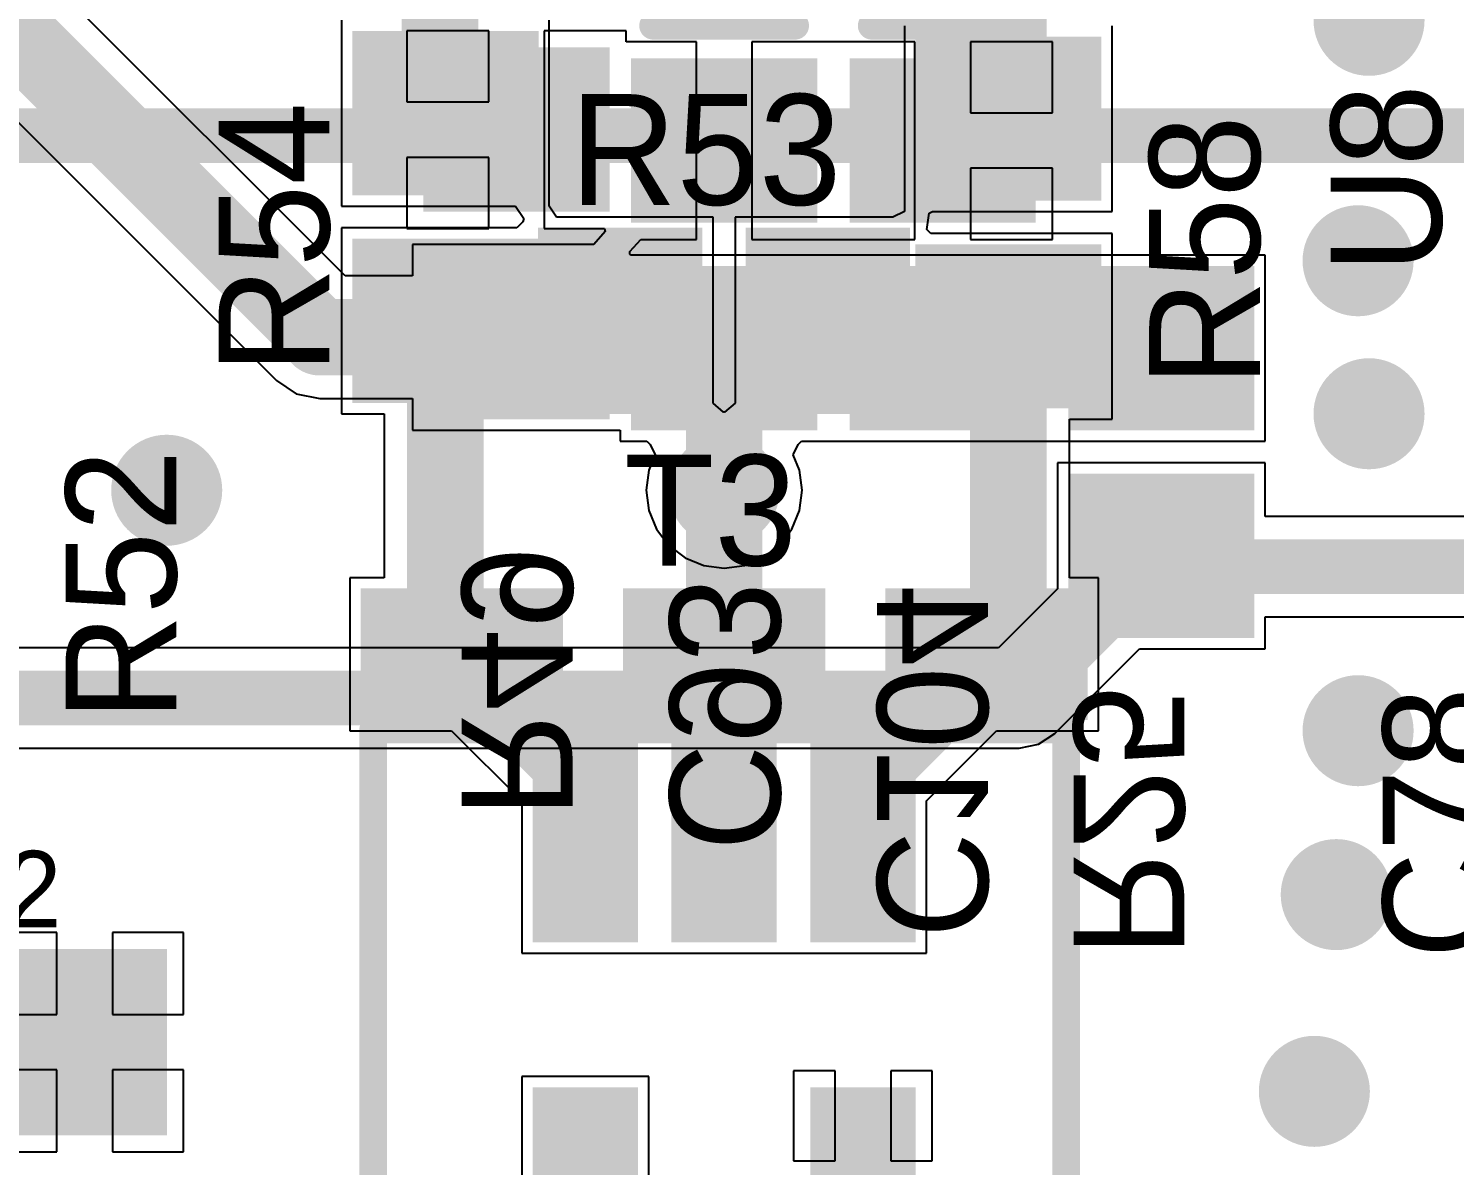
# Model space of a CAD drawing. Header units: millimetres. Extents: x 0 to 7.44, y -3.03 to 0.
# Drawn here: x 0.588 to 1.102, y -2.582 to -2.172 of the extents above; entities that cross this region are included whole.
import ezdxf

# ---------------------------------------------------------------- set-up
doc = ezdxf.new("R2010")
doc.units = ezdxf.units.MM
doc.header["$MEASUREMENT"] = 0
for name, color, linetype in [('BottomLayer', 5, 'Continuous'), ('BottomOverlay', 54, 'Continuous'), ('BottomPaste', 16, 'Continuous'), ('BottomSolder', 6, 'Continuous'), ('MidLayer1', 16, 'Continuous'), ('MidLayer2', 76, 'Continuous'), ('MultiLayer', 9, 'Continuous'), ('TopLayer', 1, 'Continuous'), ('TopOverlay', 2, 'Continuous'), ('TopPaste', 8, 'Continuous'), ('TopSolder', 216, 'Continuous'), ('ViaHoleLayer', 16, 'Continuous')]:
    doc.layers.add(name, color=color, linetype=linetype)

# ---------------------------------------------------------------- blocks, each defined once
blk = doc.blocks.new('TRANSF_ACORE2_65')
at = {"layer": 'TopLayer'}
for points in [[(-0.14961, 0.06201), (-0.11024, 0.06201), (-0.14961, 0.12697), (-0.11024, 0.12697)], [(0.11024, 0.06201), (0.14961, 0.06201), (0.11024, 0.12697), (0.14961, 0.12697)], [(-0.09508, 0.03504), (-0.03012, 0.03504), (-0.09508, 0.06496), (-0.03012, 0.06496)], [(0.03012, 0.03504), (0.09508, 0.03504), (0.03012, 0.06496), (0.09508, 0.06496)], [(-0.14961, -0.03248), (-0.11024, -0.03248), (-0.14961, 0.03248), (-0.11024, 0.03248)], [(0.11024, -0.03248), (0.14961, -0.03248), (0.11024, 0.03248), (0.14961, 0.03248)], [(-0.09508, -0.01496), (-0.03012, -0.01496), (-0.09508, 0.01496), (-0.03012, 0.01496)], [(-0.09508, -0.06496), (-0.03012, -0.06496), (-0.09508, -0.03504), (-0.03012, -0.03504)], [(0.03012, -0.06496), (0.09508, -0.06496), (0.03012, -0.03504), (0.09508, -0.03504)], [(-0.14961, -0.12697), (-0.11024, -0.12697), (-0.14961, -0.06201), (-0.11024, -0.06201)], [(0.11024, -0.12697), (0.14961, -0.12697), (0.11024, -0.06201), (0.14961, -0.06201)]]:
    blk.add_solid(points, dxfattribs=at)
at = {"layer": 'TopOverlay', "const_width": 0.01}
for points in [[(0.10275, 0.12324), (-0.10275, 0.12324)], [(-0.10275, -0.12639), (-0.10275, 0.12324)], [(0.10275, -0.12639), (0.10275, 0.12324)], [(0.10275, -0.12639), (-0.10275, -0.12639)]]:
    blk.add_lwpolyline(points, dxfattribs=at)
at = {"layer": 'TopOverlay', "const_width": 0.005}
for points in [[(-0.10525, 0.12324, 1), (-0.10025, 0.12324, 1)], [(-0.10525, 0.12324, 1), (-0.10025, 0.12324, 1)], [(0.10025, 0.12324, 1), (0.10525, 0.12324, 1)], [(0.10025, 0.12324, 1), (0.10525, 0.12324, 1)], [(-0.10525, -0.12639, 1), (-0.10025, -0.12639, 1)], [(-0.10525, -0.12639, 1), (-0.10025, -0.12639, 1)], [(0.10025, -0.12639, 1), (0.10525, -0.12639, 1)], [(0.10025, -0.12639, 1), (0.10525, -0.12639, 1)]]:
    blk.add_lwpolyline(points, format="xyb", close=True, dxfattribs=at)
at = {"layer": 'TopPaste'}
for points in [[(-0.14961, 0.06201), (-0.11024, 0.06201), (-0.14961, 0.12697), (-0.11024, 0.12697)], [(0.11024, 0.06201), (0.14961, 0.06201), (0.11024, 0.12697), (0.14961, 0.12697)], [(-0.09508, 0.03504), (-0.03012, 0.03504), (-0.09508, 0.06496), (-0.03012, 0.06496)], [(0.03012, 0.03504), (0.09508, 0.03504), (0.03012, 0.06496), (0.09508, 0.06496)], [(-0.14961, -0.03248), (-0.11024, -0.03248), (-0.14961, 0.03248), (-0.11024, 0.03248)], [(0.11024, -0.03248), (0.14961, -0.03248), (0.11024, 0.03248), (0.14961, 0.03248)], [(-0.09508, -0.01496), (-0.03012, -0.01496), (-0.09508, 0.01496), (-0.03012, 0.01496)], [(-0.09508, -0.06496), (-0.03012, -0.06496), (-0.09508, -0.03504), (-0.03012, -0.03504)], [(0.03012, -0.06496), (0.09508, -0.06496), (0.03012, -0.03504), (0.09508, -0.03504)], [(-0.14961, -0.12697), (-0.11024, -0.12697), (-0.14961, -0.06201), (-0.11024, -0.06201)], [(0.11024, -0.12697), (0.14961, -0.12697), (0.11024, -0.06201), (0.14961, -0.06201)]]:
    blk.add_solid(points, dxfattribs=at)
at = {"layer": 'TopSolder'}
for points in [[(-0.15361, 0.05801), (-0.10624, 0.05801), (-0.15361, 0.13097), (-0.10624, 0.13097)], [(0.10624, 0.05801), (0.15361, 0.05801), (0.10624, 0.13097), (0.15361, 0.13097)], [(-0.09908, 0.03104), (-0.02612, 0.03104), (-0.09908, 0.06896), (-0.02612, 0.06896)], [(0.02612, 0.03104), (0.09908, 0.03104), (0.02612, 0.06896), (0.09908, 0.06896)], [(-0.15361, -0.03648), (-0.10624, -0.03648), (-0.15361, 0.03648), (-0.10624, 0.03648)], [(0.10624, -0.03648), (0.15361, -0.03648), (0.10624, 0.03648), (0.15361, 0.03648)], [(-0.09908, -0.01896), (-0.02612, -0.01896), (-0.09908, 0.01896), (-0.02612, 0.01896)], [(-0.09908, -0.06896), (-0.02612, -0.06896), (-0.09908, -0.03104), (-0.02612, -0.03104)], [(0.02612, -0.06896), (0.09908, -0.06896), (0.02612, -0.03104), (0.09908, -0.03104)], [(-0.15361, -0.13097), (-0.10624, -0.13097), (-0.15361, -0.05801), (-0.10624, -0.05801)], [(0.10624, -0.13097), (0.15361, -0.13097), (0.10624, -0.05801), (0.15361, -0.05801)]]:
    blk.add_solid(points, dxfattribs=at)
blk = doc.blocks.new('CAP_0805_B_67')
at = {"layer": 'BottomLayer'}
for points in [[(-0.05511, -0.02953), (-0.00393, -0.02953), (-0.05511, 0.02953), (-0.00393, 0.02953)], [(0.0197, -0.02953), (0.07088, -0.02953), (0.0197, 0.02953), (0.07088, 0.02953)]]:
    blk.add_solid(points, dxfattribs=at)
at = {"layer": 'BottomOverlay', "const_width": 0.01}
blk.add_lwpolyline([(-0.07088, -0.02557), (-0.07088, 0.02557)], dxfattribs=at)
at = {"layer": 'BottomOverlay', "const_width": 0.005}
for points in [[(-0.07338, 0.02557, 1), (-0.06838, 0.02557, 1)], [(-0.07338, -0.02557, 1), (-0.06838, -0.02557, 1)]]:
    blk.add_lwpolyline(points, format="xyb", close=True, dxfattribs=at)
at = {"layer": 'BottomPaste'}
for points in [[(-0.05511, -0.02953), (-0.00393, -0.02953), (-0.05511, 0.02953), (-0.00393, 0.02953)], [(0.0197, -0.02953), (0.07088, -0.02953), (0.0197, 0.02953), (0.07088, 0.02953)]]:
    blk.add_solid(points, dxfattribs=at)
at = {"layer": 'BottomSolder'}
for points in [[(-0.05911, -0.03353), (0.00007, -0.03353), (-0.05911, 0.03353), (0.00007, 0.03353)], [(0.0157, -0.03353), (0.07488, -0.03353), (0.0157, 0.03353), (0.07488, 0.03353)]]:
    blk.add_solid(points, dxfattribs=at)
blk = doc.blocks.new('CAP_0805_B_68')
at = {"layer": 'BottomLayer'}
for points in [[(-0.05511, -0.02953), (-0.00393, -0.02953), (-0.05511, 0.02953), (-0.00393, 0.02953)], [(0.0197, -0.02953), (0.07088, -0.02953), (0.0197, 0.02953), (0.07088, 0.02953)]]:
    blk.add_solid(points, dxfattribs=at)
at = {"layer": 'BottomOverlay', "const_width": 0.01}
blk.add_lwpolyline([(-0.07088, -0.02557), (-0.07088, 0.02557)], dxfattribs=at)
at = {"layer": 'BottomOverlay', "const_width": 0.005}
for points in [[(-0.07338, 0.02557, 1), (-0.06838, 0.02557, 1)], [(-0.07338, -0.02557, 1), (-0.06838, -0.02557, 1)]]:
    blk.add_lwpolyline(points, format="xyb", close=True, dxfattribs=at)
at = {"layer": 'BottomPaste'}
for points in [[(-0.05511, -0.02953), (-0.00393, -0.02953), (-0.05511, 0.02953), (-0.00393, 0.02953)], [(0.0197, -0.02953), (0.07088, -0.02953), (0.0197, 0.02953), (0.07088, 0.02953)]]:
    blk.add_solid(points, dxfattribs=at)
at = {"layer": 'BottomSolder'}
for points in [[(-0.05911, -0.03353), (0.00007, -0.03353), (-0.05911, 0.03353), (0.00007, 0.03353)], [(0.0157, -0.03353), (0.07488, -0.03353), (0.0157, 0.03353), (0.07488, 0.03353)]]:
    blk.add_solid(points, dxfattribs=at)
blk = doc.blocks.new('RES_0805_121')
at = {"layer": 'TopLayer'}
for points in [[(-0.06299, -0.02953), (-0.01181, -0.02953), (-0.06299, 0.02953), (-0.01181, 0.02953)], [(0.01181, -0.02953), (0.06299, -0.02953), (0.01181, 0.02953), (0.06299, 0.02953)]]:
    blk.add_solid(points, dxfattribs=at)
at = {"layer": 'TopPaste'}
for points in [[(-0.06299, -0.02953), (-0.01181, -0.02953), (-0.06299, 0.02953), (-0.01181, 0.02953)], [(0.01181, -0.02953), (0.06299, -0.02953), (0.01181, 0.02953), (0.06299, 0.02953)]]:
    blk.add_solid(points, dxfattribs=at)
at = {"layer": 'TopSolder'}
for points in [[(-0.06699, -0.03353), (-0.00781, -0.03353), (-0.06699, 0.03353), (-0.00781, 0.03353)], [(0.00781, -0.03353), (0.06699, -0.03353), (0.00781, 0.03353), (0.06699, 0.03353)]]:
    blk.add_solid(points, dxfattribs=at)
blk = doc.blocks.new('RES_0805_142')
at = {"layer": 'TopLayer'}
for points in [[(-0.06299, -0.02953), (-0.01181, -0.02953), (-0.06299, 0.02953), (-0.01181, 0.02953)], [(0.01181, -0.02953), (0.06299, -0.02953), (0.01181, 0.02953), (0.06299, 0.02953)]]:
    blk.add_solid(points, dxfattribs=at)
at = {"layer": 'TopPaste'}
for points in [[(-0.06299, -0.02953), (-0.01181, -0.02953), (-0.06299, 0.02953), (-0.01181, 0.02953)], [(0.01181, -0.02953), (0.06299, -0.02953), (0.01181, 0.02953), (0.06299, 0.02953)]]:
    blk.add_solid(points, dxfattribs=at)
at = {"layer": 'TopSolder'}
for points in [[(-0.06699, -0.03353), (-0.00781, -0.03353), (-0.06699, 0.03353), (-0.00781, 0.03353)], [(0.00781, -0.03353), (0.06699, -0.03353), (0.00781, 0.03353), (0.06699, 0.03353)]]:
    blk.add_solid(points, dxfattribs=at)
blk = doc.blocks.new('RES_0805_B_182')
at = {"layer": 'BottomLayer'}
for points in [[(-0.06299, -0.02953), (-0.01181, -0.02953), (-0.06299, 0.02953), (-0.01181, 0.02953)], [(0.01181, -0.02953), (0.06299, -0.02953), (0.01181, 0.02953), (0.06299, 0.02953)]]:
    blk.add_solid(points, dxfattribs=at)
at = {"layer": 'BottomPaste'}
for points in [[(-0.06299, -0.02953), (-0.01181, -0.02953), (-0.06299, 0.02953), (-0.01181, 0.02953)], [(0.01181, -0.02953), (0.06299, -0.02953), (0.01181, 0.02953), (0.06299, 0.02953)]]:
    blk.add_solid(points, dxfattribs=at)
at = {"layer": 'BottomSolder'}
for points in [[(-0.06699, -0.03353), (-0.00781, -0.03353), (-0.06699, 0.03353), (-0.00781, 0.03353)], [(0.00781, -0.03353), (0.06699, -0.03353), (0.00781, 0.03353), (0.06699, 0.03353)]]:
    blk.add_solid(points, dxfattribs=at)
blk = doc.blocks.new('RES_0805_219')
at = {"layer": 'TopLayer'}
for points in [[(-0.06299, -0.02953), (-0.01181, -0.02953), (-0.06299, 0.02953), (-0.01181, 0.02953)], [(0.01181, -0.02953), (0.06299, -0.02953), (0.01181, 0.02953), (0.06299, 0.02953)]]:
    blk.add_solid(points, dxfattribs=at)
at = {"layer": 'TopPaste'}
for points in [[(-0.06299, -0.02953), (-0.01181, -0.02953), (-0.06299, 0.02953), (-0.01181, 0.02953)], [(0.01181, -0.02953), (0.06299, -0.02953), (0.01181, 0.02953), (0.06299, 0.02953)]]:
    blk.add_solid(points, dxfattribs=at)
at = {"layer": 'TopSolder'}
for points in [[(-0.06699, -0.03353), (-0.00781, -0.03353), (-0.06699, 0.03353), (-0.00781, 0.03353)], [(0.00781, -0.03353), (0.06699, -0.03353), (0.00781, 0.03353), (0.06699, 0.03353)]]:
    blk.add_solid(points, dxfattribs=at)
blk = doc.blocks.new('RES_0805_224')
at = {"layer": 'TopLayer'}
for points in [[(-0.06299, -0.02953), (-0.01181, -0.02953), (-0.06299, 0.02953), (-0.01181, 0.02953)], [(0.01181, -0.02953), (0.06299, -0.02953), (0.01181, 0.02953), (0.06299, 0.02953)]]:
    blk.add_solid(points, dxfattribs=at)
at = {"layer": 'TopPaste'}
for points in [[(-0.06299, -0.02953), (-0.01181, -0.02953), (-0.06299, 0.02953), (-0.01181, 0.02953)], [(0.01181, -0.02953), (0.06299, -0.02953), (0.01181, 0.02953), (0.06299, 0.02953)]]:
    blk.add_solid(points, dxfattribs=at)
at = {"layer": 'TopSolder'}
for points in [[(-0.06699, -0.03353), (-0.00781, -0.03353), (-0.06699, 0.03353), (-0.00781, 0.03353)], [(0.00781, -0.03353), (0.06699, -0.03353), (0.00781, 0.03353), (0.06699, 0.03353)]]:
    blk.add_solid(points, dxfattribs=at)
blk = doc.blocks.new('RES_0805_B_241')
at = {"layer": 'BottomLayer'}
for points in [[(-0.06299, -0.02953), (-0.01181, -0.02953), (-0.06299, 0.02953), (-0.01181, 0.02953)], [(0.01181, -0.02953), (0.06299, -0.02953), (0.01181, 0.02953), (0.06299, 0.02953)]]:
    blk.add_solid(points, dxfattribs=at)
at = {"layer": 'BottomPaste'}
for points in [[(-0.06299, -0.02953), (-0.01181, -0.02953), (-0.06299, 0.02953), (-0.01181, 0.02953)], [(0.01181, -0.02953), (0.06299, -0.02953), (0.01181, 0.02953), (0.06299, 0.02953)]]:
    blk.add_solid(points, dxfattribs=at)
at = {"layer": 'BottomSolder'}
for points in [[(-0.06699, -0.03353), (-0.00781, -0.03353), (-0.06699, 0.03353), (-0.00781, 0.03353)], [(0.00781, -0.03353), (0.06699, -0.03353), (0.00781, 0.03353), (0.06699, 0.03353)]]:
    blk.add_solid(points, dxfattribs=at)

msp = doc.modelspace()

# ---------------------------------------------------------------- linework, layer by layer
at = {"layer": 'BottomLayer'}
for p, q in [((0.70206, -2.26139), (0.59294, -2.15227)), ((0.55525, -2.17703), (0.6773, -2.29908)), ((0.75378, -2.17307), (0.72425, -2.17307)), ((0.72425, -2.17307), (0.72425, -2.19866)), ((0.75378, -2.19866), (0.75378, -2.17307)), ((0.80331, -2.17307), (0.77378, -2.17307)), ((0.77378, -2.17307), (0.77378, -2.20866)), ((0.80331, -2.17701), (0.80331, -2.17307)), ((0.82858, -2.17701), (0.80331, -2.17701)), ((0.82858, -2.2126), (0.82858, -2.17701)), ((0.90732, -2.17701), (0.84858, -2.17701)), ((0.84858, -2.17701), (0.84858, -2.2126)), ((0.90732, -2.2126), (0.90732, -2.17701)), ((0.95685, -2.17701), (0.92732, -2.17701)), ((0.92732, -2.17701), (0.92732, -2.2026)), ((0.95685, -2.2026), (0.95685, -2.17701)), ((0.72425, -2.19866), (0.75378, -2.19866)), ((0.92732, -2.2026), (0.95685, -2.2026)), ((0.77378, -2.20866), (0.77378, -2.24425)), ((0.82858, -2.24819), (0.82858, -2.2126)), ((0.84858, -2.2126), (0.84858, -2.24819)), ((0.90732, -2.24819), (0.90732, -2.2126)), ((0.75378, -2.21866), (0.72425, -2.21866)), ((0.72425, -2.21866), (0.72425, -2.24425)), ((0.75378, -2.24425), (0.75378, -2.21866)), ((0.95685, -2.2226), (0.92732, -2.2226)), ((0.92732, -2.2226), (0.92732, -2.24819)), ((0.95685, -2.24819), (0.95685, -2.2226)), ((0.72425, -2.24425), (0.75378, -2.24425)), ((0.77378, -2.24425), (0.79552, -2.24425)), ((0.79552, -2.24425), (0.79554, -2.24428)), ((0.79554, -2.24428), (0.79577, -2.2454)), ((0.79577, -2.2454), (0.79161, -2.25)), ((0.80466, -2.25257), (0.80863, -2.24819)), ((0.80863, -2.24819), (0.82858, -2.24819)), ((0.84858, -2.24819), (0.90732, -2.24819)), ((0.92732, -2.24819), (0.95685, -2.24819)), ((0.79161, -2.25), (0.72638, -2.25)), ((0.72638, -2.25), (0.72638, -2.26139)), ((0.80466, -2.25355), (0.80466, -2.25257)), ((0.80504, -2.25394), (0.80466, -2.25355)), ((0.87598, -2.25394), (0.80504, -2.25394)), ((0.87992, -2.25394), (0.87598, -2.25394)), ((0.87598, -2.25394), (0.87598, -2.25394)), ((0.95472, -2.25394), (0.87992, -2.25394)), ((0.87992, -2.25394), (0.87992, -2.25394)), ((0.95866, -2.25394), (0.95472, -2.25394)), ((0.95472, -2.25394), (0.95472, -2.25394)), ((1.03346, -2.25394), (0.95866, -2.25394)), ((0.95866, -2.25394), (0.95866, -2.25394)), ((1.03346, -2.32087), (1.03346, -2.25394)), ((0.72638, -2.26139), (0.70206, -2.26139)), ((0.6773, -2.29908), (0.68446, -2.30386)), ((0.68446, -2.30386), (0.69291, -2.30554)), ((0.69291, -2.30554), (0.72638, -2.30554)), ((0.72638, -2.30554), (0.72638, -2.31693)), ((0.72638, -2.31693), (0.80118, -2.31693)), ((0.80118, -2.31693), (0.80118, -2.32087)), ((0.80118, -2.32087), (0.81074, -2.32087)), ((0.81074, -2.32087), (0.81195, -2.32213)), ((0.86522, -2.32213), (0.86643, -2.32087)), ((0.86643, -2.32087), (0.87598, -2.32087)), ((0.87598, -2.32087), (0.87598, -2.32087)), ((0.87598, -2.32087), (0.87992, -2.32087)), ((0.87992, -2.32087), (0.87992, -2.32087)), ((0.87992, -2.32087), (0.95472, -2.32087)), ((0.95472, -2.32087), (0.95472, -2.32087)), ((0.95472, -2.32087), (0.95866, -2.32087)), ((0.95866, -2.32087), (0.95866, -2.32087)), ((0.95866, -2.32087), (1.03346, -2.32087)), ((0.81368, -2.32587), (0.81143, -2.33131)), ((0.81195, -2.32213), (0.81368, -2.32587)), ((0.86349, -2.32587), (0.86522, -2.32213)), ((0.86574, -2.33131), (0.86349, -2.32587)), ((0.81143, -2.33131), (0.81047, -2.33858)), ((0.8667, -2.33858), (0.86574, -2.33131)), ((1.03346, -2.32874), (0.95866, -2.32874)), ((0.95866, -2.32874), (0.95866, -2.37406)), ((1.03346, -2.34808), (1.03346, -2.32874)), ((0.81047, -2.33858), (0.81143, -2.34586)), ((0.86574, -2.34586), (0.8667, -2.33858)), ((0.81143, -2.34586), (0.81423, -2.35264)), ((0.86293, -2.35264), (0.86574, -2.34586)), ((1.10657, -2.34808), (1.03346, -2.34808)), ((0.81423, -2.35264), (0.8187, -2.35846)), ((0.85846, -2.35846), (0.86293, -2.35264)), ((0.8187, -2.35846), (0.82453, -2.36293)), ((0.85264, -2.36293), (0.85846, -2.35846)), ((0.82453, -2.36293), (0.83131, -2.36574)), ((0.83131, -2.36574), (0.83858, -2.3667)), ((0.83858, -2.3667), (0.84586, -2.36574)), ((0.84586, -2.36574), (0.85264, -2.36293)), ((0.95866, -2.37406), (0.9374, -2.39532)), ((1.03346, -2.39567), (1.03346, -2.38421)), ((1.03346, -2.38421), (1.14567, -2.38421)), ((0.9374, -2.39532), (0.49567, -2.39532)), ((0.95765, -2.42616), (0.98814, -2.39567)), ((0.98814, -2.39567), (1.03346, -2.39567)), ((0.95179, -2.43007), (0.95765, -2.42616)), ((0.48819, -2.43145), (0.94488, -2.43145)), ((0.94488, -2.43145), (0.95179, -2.43007))]:
    msp.add_line(p, q, dxfattribs=at)
for points, const_width in [([(0.57087, -2.16142), (0.69291, -2.28346)], 0.02756), ([(0.76378, -2.20866), (0.83465, -2.20866)], 0.00906), ([(0.83465, -2.20866), (0.83858, -2.2126)], 0.00906), ([(0.83858, -2.2126), (0.91732, -2.2126)], 0.00906), ([(0.69291, -2.28346), (0.76378, -2.28346)], 0.02756), ([(0.76378, -2.2874), (0.76378, -2.28346)], 0.02756), ([(0.76378, -2.2874), (0.83858, -2.2874)], 0.02756), ([(0.83858, -2.33858), (0.83858, -2.2874)], 0.02756), ([(0.83858, -2.2874), (0.91732, -2.2874)], 0.02756), ([(0.91732, -2.2874), (0.99606, -2.2874)], 0.02756), ([(0.94488, -2.41339), (0.99606, -2.3622)], 0.01969), ([(0.99606, -2.3622), (1, -2.36614)], 0.01969), ([(1, -2.36614), (1.13386, -2.36614)], 0.01969), ([(0.48819, -2.41339), (0.94488, -2.41339)], 0.01969)]:
    msp.add_lwpolyline(points, dxfattribs=dict(at, const_width=const_width))
for points, const_width in [([(1.06087, -2.16929, 1), (1.08087, -2.16929, 1)], 0.02), ([(0.76152, -2.20866, 1), (0.76604, -2.20866, 1)], 0.00453), ([(0.83238, -2.20866, 1), (0.83691, -2.20866, 1)], 0.00453), ([(0.83238, -2.20866, 1), (0.83691, -2.20866, 1)], 0.00453), ([(0.83632, -2.2126, 1), (0.84085, -2.2126, 1)], 0.00453), ([(0.83632, -2.2126, 1), (0.84085, -2.2126, 1)], 0.00453), ([(0.91506, -2.2126, 1), (0.91959, -2.2126, 1)], 0.00453), ([(1.05693, -2.25591, 1), (1.07693, -2.25591, 1)], 0.02), ([(0.68602, -2.28346, 1), (0.6998, -2.28346, 1)], 0.01378), ([(0.68602, -2.28346, 1), (0.6998, -2.28346, 1)], 0.01378), ([(0.75689, -2.28346, 1), (0.77067, -2.28346, 1)], 0.01378), ([(0.75689, -2.28346, 1), (0.77067, -2.28346, 1)], 0.01378), ([(0.75689, -2.2874, 1), (0.77067, -2.2874, 1)], 0.01378), ([(0.75689, -2.2874, 1), (0.77067, -2.2874, 1)], 0.01378), ([(0.83169, -2.2874, 1), (0.84547, -2.2874, 1)], 0.01378), ([(0.83169, -2.2874, 1), (0.84547, -2.2874, 1)], 0.01378), ([(0.83169, -2.2874, 1), (0.84547, -2.2874, 1)], 0.01378), ([(0.91043, -2.2874, 1), (0.92421, -2.2874, 1)], 0.01378), ([(0.91043, -2.2874, 1), (0.92421, -2.2874, 1)], 0.01378), ([(0.98917, -2.2874, 1), (1.00295, -2.2874, 1)], 0.01378), ([(1.06087, -2.31102, 1), (1.08087, -2.31102, 1)], 0.02), ([(0.6278, -2.33858, 1), (0.6478, -2.33858, 1)], 0.02), ([(0.82858, -2.33858, 1), (0.84858, -2.33858, 1)], 0.02), ([(0.83169, -2.33858, 1), (0.84547, -2.33858, 1)], 0.01378), ([(0.99114, -2.3622, 1), (1.00098, -2.3622, 1)], 0.00984), ([(0.99114, -2.3622, 1), (1.00098, -2.3622, 1)], 0.00984), ([(0.99508, -2.36614, 1), (1.00492, -2.36614, 1)], 0.00984), ([(0.99508, -2.36614, 1), (1.00492, -2.36614, 1)], 0.00984), ([(0.93996, -2.41339, 1), (0.9498, -2.41339, 1)], 0.00984), ([(0.93996, -2.41339, 1), (0.9498, -2.41339, 1)], 0.00984), ([(1.05693, -2.4252, 1), (1.07693, -2.4252, 1)], 0.02), ([(1.04906, -2.48425, 1), (1.06906, -2.48425, 1)], 0.02), ([(1.04118, -2.55512, 1), (1.06118, -2.55512, 1)], 0.02)]:
    msp.add_lwpolyline(points, format="xyb", close=True, dxfattribs=dict(at, const_width=const_width))
at = {"layer": 'MidLayer1', "const_width": 0.02}
for points in [[(1.06087, -2.16929, 1), (1.08087, -2.16929, 1)], [(1.05693, -2.25591, 1), (1.07693, -2.25591, 1)], [(1.06087, -2.31102, 1), (1.08087, -2.31102, 1)], [(0.6278, -2.33858, 1), (0.6478, -2.33858, 1)], [(0.82858, -2.33858, 1), (0.84858, -2.33858, 1)], [(1.05693, -2.4252, 1), (1.07693, -2.4252, 1)], [(1.04906, -2.48425, 1), (1.06906, -2.48425, 1)], [(1.04118, -2.55512, 1), (1.06118, -2.55512, 1)]]:
    msp.add_lwpolyline(points, format="xyb", close=True, dxfattribs=at)
at = {"layer": 'MidLayer1', "const_width": 0.01969}
msp.add_lwpolyline([(0.15571, -2.21083), (1.29902, -2.21083)], dxfattribs=at)
at = {"layer": 'MidLayer2', "const_width": 0.02}
for points in [[(1.06087, -2.16929, 1), (1.08087, -2.16929, 1)], [(1.05693, -2.25591, 1), (1.07693, -2.25591, 1)], [(1.06087, -2.31102, 1), (1.08087, -2.31102, 1)], [(0.6278, -2.33858, 1), (0.6478, -2.33858, 1)], [(0.82858, -2.33858, 1), (0.84858, -2.33858, 1)], [(1.05693, -2.4252, 1), (1.07693, -2.4252, 1)], [(1.04906, -2.48425, 1), (1.06906, -2.48425, 1)], [(1.04118, -2.55512, 1), (1.06118, -2.55512, 1)]]:
    msp.add_lwpolyline(points, format="xyb", close=True, dxfattribs=at)
at = {"layer": 'MultiLayer', "const_width": 0.02}
for points in [[(1.06087, -2.16929, 1), (1.08087, -2.16929, 1)], [(1.05693, -2.25591, 1), (1.07693, -2.25591, 1)], [(1.06087, -2.31102, 1), (1.08087, -2.31102, 1)], [(0.6278, -2.33858, 1), (0.6478, -2.33858, 1)], [(0.82858, -2.33858, 1), (0.84858, -2.33858, 1)], [(1.05693, -2.4252, 1), (1.07693, -2.4252, 1)], [(1.04906, -2.48425, 1), (1.06906, -2.48425, 1)], [(1.04118, -2.55512, 1), (1.06118, -2.55512, 1)]]:
    msp.add_lwpolyline(points, format="xyb", close=True, dxfattribs=at)
at = {"layer": 'TopLayer'}
for p, q in [((0.70079, -2.16929), (0.70079, -2.23622)), ((0.77559, -2.23516), (0.77559, -2.16929)), ((0.90354, -2.17126), (0.90354, -2.17429)), ((0.97835, -2.17429), (0.97835, -2.17126)), ((0.90354, -2.17429), (0.90354, -2.23516)), ((0.97835, -2.23819), (0.97835, -2.17429)), ((0.70079, -2.23622), (0.7634, -2.23622)), ((0.7634, -2.23622), (0.76648, -2.24067)), ((0.77559, -2.23622), (0.77559, -2.23516)), ((0.77816, -2.24016), (0.77559, -2.23622)), ((0.90354, -2.23819), (0.89936, -2.24016)), ((0.90354, -2.23516), (0.90354, -2.23819)), ((0.9116, -2.24467), (0.91242, -2.23876)), ((0.91242, -2.23876), (0.91363, -2.23819)), ((0.91363, -2.23819), (0.97835, -2.23819)), ((0.76391, -2.24409), (0.70079, -2.24409)), ((0.70079, -2.24409), (0.70079, -2.31102)), ((0.76606, -2.24187), (0.76391, -2.24409)), ((0.76648, -2.24067), (0.76606, -2.24187)), ((0.83465, -2.24016), (0.77816, -2.24016)), ((0.83465, -2.30719), (0.83465, -2.24016)), ((0.89936, -2.24016), (0.84252, -2.24016)), ((0.84252, -2.24016), (0.84252, -2.30719)), ((0.91298, -2.24606), (0.9116, -2.24467)), ((0.97835, -2.24606), (0.91298, -2.24606)), ((0.97835, -2.31299), (0.97835, -2.24606)), ((0.70079, -2.31102), (0.71611, -2.31102)), ((0.71611, -2.31102), (0.71611, -2.37008)), ((0.8384, -2.31049), (0.83465, -2.30719)), ((0.83858, -2.31047), (0.8384, -2.31049)), ((0.83876, -2.31049), (0.83858, -2.31047)), ((0.84252, -2.30719), (0.83876, -2.31049)), ((0.96302, -2.37008), (0.96302, -2.31299)), ((0.96302, -2.31299), (0.97835, -2.31299)), ((0.71611, -2.37008), (0.70374, -2.37008)), ((0.70374, -2.37008), (0.70374, -2.4252)), ((0.97343, -2.37008), (0.96302, -2.37008)), ((0.97343, -2.4252), (0.97343, -2.37008)), ((0.70374, -2.4252), (0.74043, -2.4252)), ((0.74043, -2.4252), (0.76575, -2.45051)), ((0.91142, -2.45051), (0.93673, -2.4252)), ((0.93673, -2.4252), (0.97343, -2.4252)), ((0.76575, -2.45051), (0.76575, -2.50531)), ((0.91142, -2.50531), (0.91142, -2.45051)), ((0.59827, -2.49787), (0.57268, -2.49787)), ((0.59827, -2.5274), (0.59827, -2.49787)), ((0.64386, -2.49787), (0.61827, -2.49787)), ((0.61827, -2.49787), (0.61827, -2.5274)), ((0.64386, -2.5274), (0.64386, -2.49787)), ((0.76575, -2.50531), (0.81142, -2.50531)), ((0.81142, -2.50531), (0.81142, -2.50532)), ((0.81142, -2.50532), (0.81575, -2.50532)), ((0.81575, -2.50532), (0.81575, -2.50531)), ((0.81575, -2.50531), (0.86142, -2.50531)), ((0.86142, -2.50531), (0.86142, -2.50532)), ((0.86142, -2.50532), (0.86575, -2.50532)), ((0.86575, -2.50532), (0.86575, -2.50531)), ((0.86575, -2.50531), (0.91142, -2.50531)), ((0.57268, -2.5274), (0.59827, -2.5274)), ((0.61827, -2.5274), (0.64386, -2.5274)), ((0.59827, -2.5474), (0.57268, -2.5474)), ((0.59827, -2.57693), (0.59827, -2.5474)), ((0.64386, -2.5474), (0.61827, -2.5474)), ((0.61827, -2.5474), (0.61827, -2.57693)), ((0.64386, -2.57693), (0.64386, -2.5474)), ((0.81142, -2.5498), (0.76575, -2.5498)), ((0.76575, -2.5498), (0.76575, -2.6046)), ((0.81142, -2.62992), (0.81142, -2.5498)), ((0.87858, -2.54768), (0.86362, -2.54768)), ((0.86362, -2.54768), (0.86362, -2.58016)), ((0.87858, -2.58016), (0.87858, -2.54768)), ((0.91354, -2.54768), (0.89858, -2.54768)), ((0.89858, -2.54768), (0.89858, -2.58016)), ((0.91354, -2.58016), (0.91354, -2.54768)), ((0.57268, -2.57693), (0.59827, -2.57693)), ((0.61827, -2.57693), (0.64386, -2.57693)), ((0.86362, -2.58016), (0.87858, -2.58016)), ((0.89858, -2.58016), (0.91354, -2.58016))]:
    msp.add_line(p, q, dxfattribs=at)
at = {"layer": 'TopLayer', "const_width": 0.02756}
for points in [[(0.94094, -2.20472), (0.94094, -2.1378)], [(0.73622, -2.20079), (0.73622, -2.14567)], [(0.73622, -2.20079), (0.73819, -2.20276)], [(0.73819, -2.39173), (0.73819, -2.27756)], [(0.73819, -2.27756), (0.80118, -2.27756)], [(0.87598, -2.27756), (0.93898, -2.27756)], [(0.93898, -2.27756), (0.94094, -2.27953)], [(0.94094, -2.38976), (0.94094, -2.27953)], [(0.83858, -2.39764), (0.83858, -2.33858)], [(0.73819, -2.39173), (0.74409, -2.39764)], [(0.93307, -2.39764), (0.94094, -2.38976)], [(0.74409, -2.39764), (0.78858, -2.44213)], [(0.83858, -2.46496), (0.83858, -2.39764)], [(0.88858, -2.44213), (0.93307, -2.39764)], [(0.78858, -2.46496), (0.78858, -2.44213)], [(0.88858, -2.46496), (0.88858, -2.44213)], [(0.78858, -2.61299), (0.78858, -2.59016)]]:
    msp.add_lwpolyline(points, dxfattribs=at)
at = {"layer": 'TopLayer'}
for points, const_width in [([(1.06087, -2.16929, 1), (1.08087, -2.16929, 1)], 0.02), ([(0.72933, -2.20079, 1), (0.74311, -2.20079, 1)], 0.01378), ([(0.72933, -2.20079, 1), (0.74311, -2.20079, 1)], 0.01378), ([(0.7313, -2.20276, 1), (0.74508, -2.20276, 1)], 0.01378), ([(0.93406, -2.20472, 1), (0.94783, -2.20472, 1)], 0.01378), ([(1.05693, -2.25591, 1), (1.07693, -2.25591, 1)], 0.02), ([(0.7313, -2.27756, 1), (0.74508, -2.27756, 1)], 0.01378), ([(0.7313, -2.27756, 1), (0.74508, -2.27756, 1)], 0.01378), ([(0.79429, -2.27756, 1), (0.80807, -2.27756, 1)], 0.01378), ([(0.86909, -2.27756, 1), (0.88287, -2.27756, 1)], 0.01378), ([(0.93209, -2.27756, 1), (0.94587, -2.27756, 1)], 0.01378), ([(0.93209, -2.27756, 1), (0.94587, -2.27756, 1)], 0.01378), ([(0.93406, -2.27953, 1), (0.94783, -2.27953, 1)], 0.01378), ([(0.93406, -2.27953, 1), (0.94783, -2.27953, 1)], 0.01378), ([(1.06087, -2.31102, 1), (1.08087, -2.31102, 1)], 0.02), ([(0.6278, -2.33858, 1), (0.6478, -2.33858, 1)], 0.02), ([(0.82858, -2.33858, 1), (0.84858, -2.33858, 1)], 0.02), ([(0.83169, -2.33858, 1), (0.84547, -2.33858, 1)], 0.01378), ([(0.7313, -2.39173, 1), (0.74508, -2.39173, 1)], 0.01378), ([(0.7313, -2.39173, 1), (0.74508, -2.39173, 1)], 0.01378), ([(0.93406, -2.38976, 1), (0.94783, -2.38976, 1)], 0.01378), ([(0.93406, -2.38976, 1), (0.94783, -2.38976, 1)], 0.01378), ([(0.7372, -2.39764, 1), (0.75098, -2.39764, 1)], 0.01378), ([(0.7372, -2.39764, 1), (0.75098, -2.39764, 1)], 0.01378), ([(0.83169, -2.39764, 1), (0.84547, -2.39764, 1)], 0.01378), ([(0.83169, -2.39764, 1), (0.84547, -2.39764, 1)], 0.01378), ([(0.92618, -2.39764, 1), (0.93996, -2.39764, 1)], 0.01378), ([(0.92618, -2.39764, 1), (0.93996, -2.39764, 1)], 0.01378), ([(1.05693, -2.4252, 1), (1.07693, -2.4252, 1)], 0.02), ([(0.78169, -2.44213, 1), (0.79547, -2.44213, 1)], 0.01378), ([(0.78169, -2.44213, 1), (0.79547, -2.44213, 1)], 0.01378), ([(0.88169, -2.44213, 1), (0.89547, -2.44213, 1)], 0.01378), ([(0.88169, -2.44213, 1), (0.89547, -2.44213, 1)], 0.01378), ([(0.78169, -2.46496, 1), (0.79547, -2.46496, 1)], 0.01378), ([(0.83169, -2.46496, 1), (0.84547, -2.46496, 1)], 0.01378), ([(0.88169, -2.46496, 1), (0.89547, -2.46496, 1)], 0.01378), ([(1.04906, -2.48425, 1), (1.06906, -2.48425, 1)], 0.02), ([(1.04118, -2.55512, 1), (1.06118, -2.55512, 1)], 0.02), ([(0.78169, -2.59016, 1), (0.79547, -2.59016, 1)], 0.01378)]:
    msp.add_lwpolyline(points, format="xyb", close=True, dxfattribs=dict(at, const_width=const_width))
at = {"layer": 'ViaHoleLayer', "const_width": 0.00956}
for points in [[(1.06609, -2.16929, 1), (1.07565, -2.16929, 1)], [(1.06215, -2.25591, 1), (1.07171, -2.25591, 1)], [(1.06609, -2.31102, 1), (1.07565, -2.31102, 1)], [(0.63301, -2.33858, 1), (0.64258, -2.33858, 1)], [(0.8338, -2.33858, 1), (0.84336, -2.33858, 1)], [(1.06215, -2.4252, 1), (1.07171, -2.4252, 1)], [(1.05427, -2.48425, 1), (1.06384, -2.48425, 1)], [(1.0464, -2.55512, 1), (1.05596, -2.55512, 1)]]:
    msp.add_lwpolyline(points, format="xyb", close=True, dxfattribs=at)

# ---------------------------------------------------------------- block references
for name, p, rotation in [('CAP_0805_B_68', (0.83858, -2.24211), 270), ('CAP_0805_B_67', (0.91732, -2.24211), 270), ('RES_0805_224', (0.73819, -2.24016), 90), ('RES_0805_219', (0.94094, -2.24213), 270), ('RES_0805_B_182', (0.76378, -2.24606), 90), ('RES_0805_121', (0.83858, -2.27756), 180), ('RES_0805_B_241', (0.99606, -2.3248), 270), ('TRANSF_ACORE2_65', (0.83858, -2.52756), 270), ('RES_0805_142', (0.57087, -2.5374), 180)]:
    msp.add_blockref(name, p, dxfattribs=dict(rotation=rotation))

# ---------------------------------------------------------------- texts
at = {"layer": 'BottomOverlay', "text_generation_flag": 2}
for s, p in [('R49', (0.74409, -2.45669)), ('C93', (0.8189, -2.4685)), ('C104', (0.8937, -2.5)), ('R25', (0.96443, -2.50678))]:
    msp.add_text(s, height=0.039894, rotation=270, dxfattribs=at).set_placement(p)
at = {"layer": 'TopOverlay'}
for s, height, p in [('R53', 0.039894, (0.78295, -2.23577)), ('T3', 0.039894, (0.80252, -2.36569)), ('C102', 0.027559, (0.51181, -2.49606))]:
    msp.add_text(s, height=height, dxfattribs=at).set_placement(p)
for s, p in [('U8', (1.09699, -2.26044)), ('R54', (0.6964, -2.29674)), ('R58', (1.03156, -2.30137)), ('R52', (0.64128, -2.42177)), ('C78', (1.11569, -2.50733))]:
    msp.add_text(s, height=0.039894, rotation=90, dxfattribs=at).set_placement(p)

doc.saveas('drawing.dxf')
